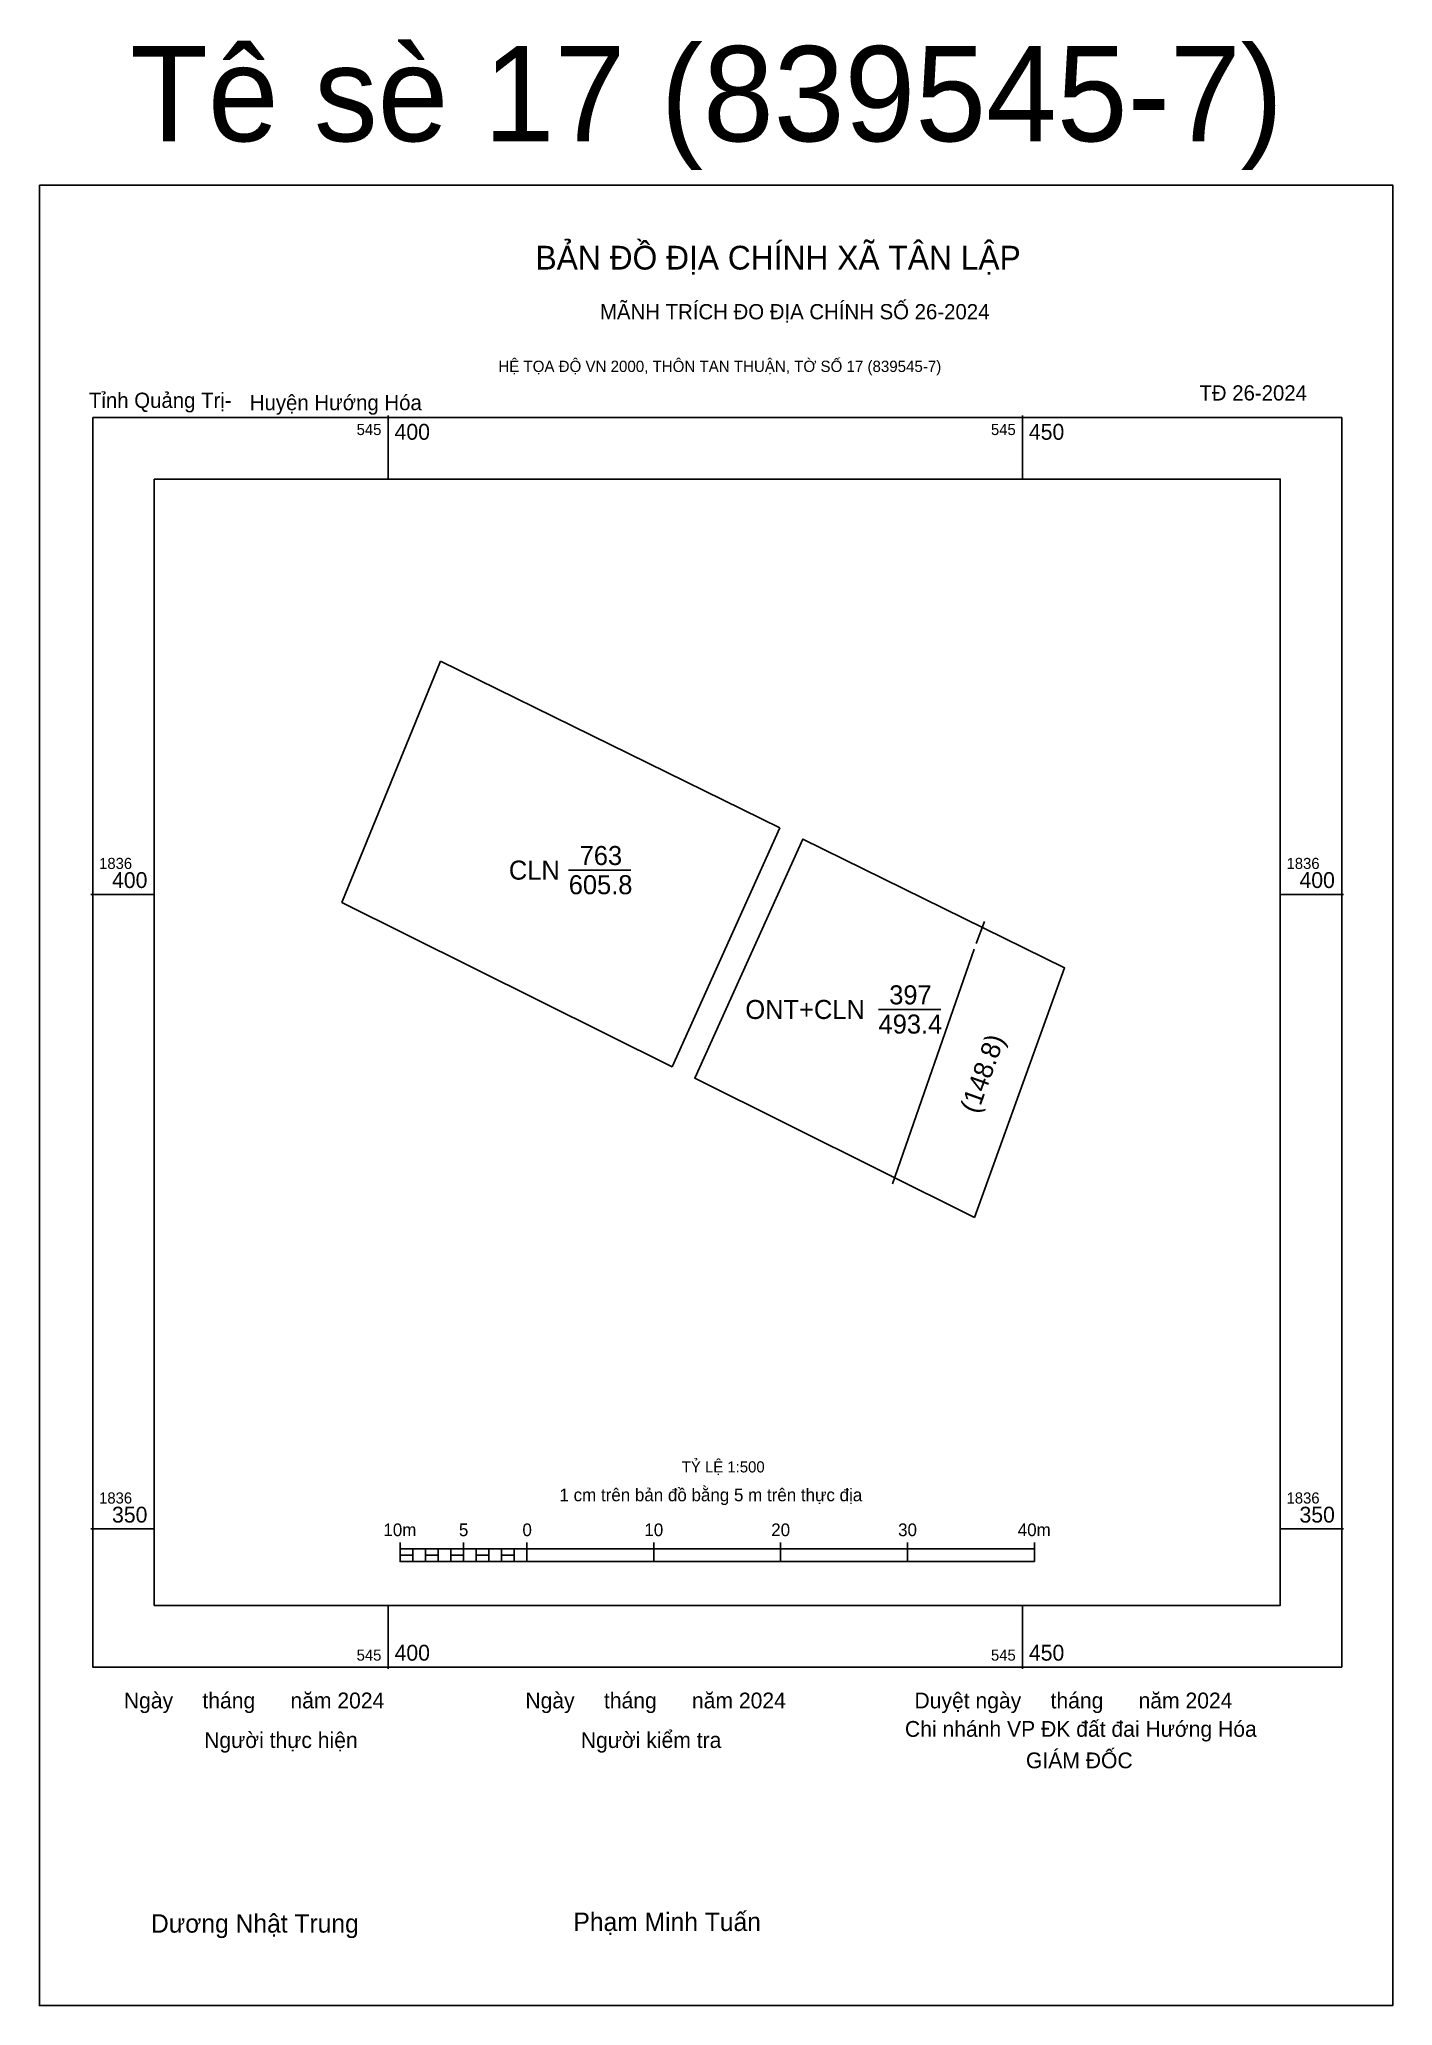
# Model space of a CAD drawing. Extents: x 545362 to 545469, y 1836318 to 1836473.
import ezdxf

# ---------------------------------------------------------------- set-up
doc = ezdxf.new("R2010")
doc.units = 0
for name, color, linetype in [('Level 10', 7, 'Continuous'), ('Level 13', 7, 'Continuous'), ('Level 15', 7, 'Continuous'), ('Level 27', 7, 'Continuous'), ('Level 32', 7, 'Continuous'), ('Level 50', 7, 'Continuous'), ('Level 6', 7, 'Continuous'), ('Level 62', 7, 'Continuous'), ('Level 63', 7, 'Continuous'), ('Level 9', 7, 'Continuous')]:
    doc.layers.add(name, color=color, linetype=linetype)

msp = doc.modelspace()

# ---------------------------------------------------------------- linework, layer by layer
at = {"layer": 'Level 10'}
for p, q in [((545385.78, 1836404.78), (545393.57, 1836423.79)), ((545403.64, 1836407.32), (545408.56, 1836407.32)), ((545385.78, 1836404.78), (545411.83, 1836391.81)), ((545428.08, 1836396.34), (545433, 1836396.34))]:
    msp.add_line(p, q, dxfattribs=at)
msp.add_lwpolyline([(545435.66, 1836379.94), (545413.62, 1836390.92), (545422.12, 1836409.76), (545442.76, 1836399.62)], close=True, dxfattribs=at)
at = {"layer": 'Level 15'}
msp.add_lwpolyline([(545361.94, 1836461.3), (545468.62, 1836461.3), (545468.62, 1836317.85), (545361.94, 1836317.85)], close=True, dxfattribs=at)
at = {"layer": 'Level 27'}
for p, q in [((545420.32, 1836410.64), (545393.57, 1836423.79)), ((545422.12, 1836409.76), (545422.11, 1836409.76)), ((545442.76, 1836399.62), (545442.76, 1836399.62)), ((545413.62, 1836390.92), (545413.62, 1836390.91)), ((545435.66, 1836379.94), (545435.66, 1836379.94))]:
    msp.add_line(p, q, dxfattribs=at)
at = {"layer": 'Level 32'}
msp.add_lwpolyline([(545411.83, 1836391.81), (545420.32, 1836410.64)], dxfattribs=at)
at = {"layer": 'Level 50'}
for p, q in [((545436.45, 1836403.28), (545435.79, 1836401.55)), ((545435.62, 1836401.1), (545429.18, 1836382.6))]:
    msp.add_line(p, q, dxfattribs=at)
at = {"layer": 'Level 62'}
msp.add_lwpolyline([(545371, 1836438.13), (545459.75, 1836438.13), (545459.75, 1836349.38), (545371, 1836349.38)], close=True, dxfattribs=at)
at = {"layer": 'Level 63'}
for p, q in [((545389.44, 1836443.13), (545389.44, 1836438.13)), ((545439.44, 1836443.13), (545439.44, 1836438.13)), ((545366, 1836405.41), (545371, 1836405.41)), ((545459.75, 1836405.41), (545464.75, 1836405.41)), ((545366, 1836355.41), (545371, 1836355.41)), ((545459.75, 1836355.41), (545464.75, 1836355.41)), ((545390.37, 1836354.34), (545390.37, 1836352.84)), ((545390.37, 1836353.84), (545440.37, 1836353.84)), ((545390.37, 1836352.84), (545440.37, 1836352.84)), ((545391.37, 1836353.84), (545391.37, 1836352.84)), ((545392.37, 1836353.84), (545392.37, 1836352.84)), ((545393.37, 1836353.84), (545393.37, 1836352.84)), ((545394.37, 1836353.84), (545394.37, 1836352.84)), ((545395.37, 1836354.34), (545395.37, 1836352.84)), ((545395.37, 1836353.84), (545395.37, 1836352.84)), ((545396.37, 1836353.84), (545396.37, 1836352.84)), ((545397.37, 1836353.84), (545397.37, 1836352.84)), ((545398.37, 1836353.84), (545398.37, 1836352.84)), ((545399.37, 1836353.84), (545399.37, 1836352.84)), ((545400.37, 1836354.34), (545400.37, 1836352.84)), ((545400.37, 1836353.84), (545400.37, 1836352.84)), ((545410.37, 1836354.34), (545410.37, 1836352.84)), ((545420.37, 1836354.34), (545420.37, 1836352.84)), ((545430.37, 1836354.34), (545430.37, 1836352.84)), ((545440.37, 1836354.34), (545440.37, 1836352.84)), ((545389.44, 1836349.38), (545389.44, 1836344.38)), ((545439.44, 1836349.38), (545439.44, 1836344.38))]:
    msp.add_line(p, q, dxfattribs=at)
for points in [[(545366.15, 1836442.98), (545464.6, 1836442.98), (545464.6, 1836344.53), (545366.15, 1836344.53)], [(545390.37, 1836353.34), (545391.37, 1836353.34), (545391.37, 1836352.84), (545390.37, 1836352.84)], [(545390.37, 1836353.34), (545391.37, 1836353.34), (545391.37, 1836352.84), (545390.37, 1836352.84)], [(545392.37, 1836353.34), (545393.37, 1836353.34), (545393.37, 1836352.84), (545392.37, 1836352.84)], [(545394.37, 1836353.34), (545395.37, 1836353.34), (545395.37, 1836352.84), (545394.37, 1836352.84)], [(545396.37, 1836353.34), (545397.37, 1836353.34), (545397.37, 1836352.84), (545396.37, 1836352.84)], [(545398.37, 1836353.34), (545399.37, 1836353.34), (545399.37, 1836352.84), (545398.37, 1836352.84)]]:
    msp.add_lwpolyline(points, close=True, dxfattribs=at)

# ---------------------------------------------------------------- texts
at = {"layer": 'Level 10'}
msp.add_text('(148.8)', height=1.5, rotation=70.1796, dxfattribs=at).set_placement((545435.9, 1836388.06))
at = {"layer": 'Level 13'}
for s, p in [('763', (545404.53, 1836407.72)), ('CLN', (545398.95, 1836406.57)), ('605.8', (545403.67, 1836405.42)), ('397', (545428.93, 1836396.74)), ('ONT+CLN', (545417.59, 1836395.59)), ('493.4', (545428.09, 1836394.44))]:
    msp.add_text(s, height=1.5, dxfattribs=at).set_placement(p)
at = {"layer": 'Level 6'}
msp.add_text('TỶ LỆ 1:500', height=0.879, dxfattribs=at).set_placement((545412.58, 1836359.86))
at = {"layer": 'Level 63'}
for s, height, p in [('Tê sè 17 (839545-7)', 7.5, (545369.1, 1836464.75)), ('BẢN ĐỒ ĐỊA CHÍNH XÃ TÂN LẬP', 1.8718, (545401.05, 1836454.64)), ('MÃNH TRÍCH ĐO ĐỊA CHÍNH SỐ 26-2024', 1.2011, (545406.13, 1836450.72)), ('HỆ TỌA ĐỘ VN 2000, THÔN TAN THUẬN, TỜ SỐ 17 (839545-7)', 0.8891, (545398.12, 1836446.57)), ('545', 0.875, (545386.95, 1836441.6)), ('400', 1.25, (545389.94, 1836441.23)), ('545', 0.875, (545436.95, 1836441.6)), ('450', 1.25, (545439.94, 1836441.23)), ('1836', 0.875, (545366.65, 1836407.41)), ('400', 1.25, (545367.67, 1836405.91)), ('1836', 0.875, (545460.25, 1836407.41)), ('400', 1.25, (545461.27, 1836405.91)), ('D', 0.00501, (545442.54, 1836399.03)), ('D', 0.00501, (545442.54, 1836399.03)), ('D', 0.00501, (545442.54, 1836399.03)), ('D', 0.00501, (545442.54, 1836399.03)), ('D', 0.00501, (545442.54, 1836399.03)), ('D', 0.00501, (545442.54, 1836399.03)), ('1836', 0.875, (545366.65, 1836357.41)), ('1 cm trên bản đồ bằng 5 m trên thực địa', 1, (545402.94, 1836357.59)), ('1836', 0.875, (545460.25, 1836357.41)), ('350', 1.25, (545367.67, 1836355.91)), ('350', 1.25, (545461.27, 1836355.91)), ('10m', 1, (545389.06, 1836354.84)), ('5', 1, (545395.01, 1836354.84)), ('0', 1, (545400.02, 1836354.84)), ('10', 1, (545409.63, 1836354.84)), ('20', 1, (545419.63, 1836354.84)), ('30', 1, (545429.63, 1836354.84)), ('40m', 1, (545439.06, 1836354.84)), ('545', 0.875, (545386.95, 1836345.03)), ('400', 1.25, (545389.94, 1836345.03)), ('545', 0.875, (545436.95, 1836345.03)), ('450', 1.25, (545439.94, 1836345.03)), ('Ngày     tháng      năm 2024', 1.2442, (545368.6, 1836341.27)), ('Ngày     tháng      năm 2024', 1.2442, (545400.25, 1836341.27)), ('Duyệt ngày     tháng      năm 2024', 1.2442, (545430.92, 1836341.27)), ('Chi nhánh VP ĐK đất đai Hướng Hóa', 1.2442, (545430.17, 1836339.03)), ('Người thực hiện', 1.2442, (545374.93, 1836338.15)), ('Người kiểm tra', 1.2442, (545404.62, 1836338.15)), ('GIÁM ĐỐC', 1.244, (545439.71, 1836336.55)), ('Dương Nhật Trung', 1.4512, (545370.74, 1836323.6)), ('Phạm Minh Tuấn', 1.4512, (545404.04, 1836323.73))]:
    msp.add_text(s, height=height, dxfattribs=at).set_placement(p)
at = {"layer": 'Level 9'}
for s, height, p in [('Tỉnh Quảng Trị-', 1.2011, (545365.85, 1836443.74)), ('Huyện Hướng Hóa', 1.2011, (545378.53, 1836443.56)), ('TĐ 26-2024', 1.201, (545453.38, 1836444.32))]:
    msp.add_text(s, height=height, dxfattribs=at).set_placement(p)

doc.saveas('drawing.dxf')
